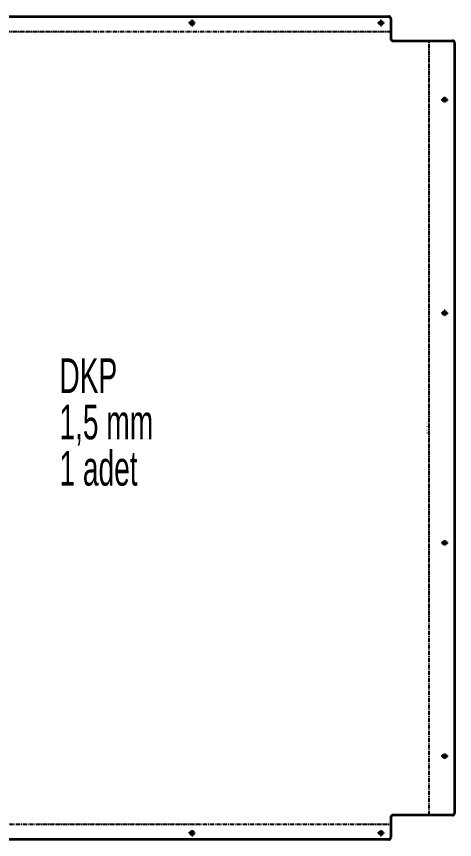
# Model space of a CAD drawing. Header units: millimetres. Extents: x -2495 to 898, y 82 to 2397.
# Drawn here: x -1788 to -1121, y 82 to 1336 of the extents above; entities that cross this region are included whole.
import ezdxf

# ---------------------------------------------------------------- set-up
doc = ezdxf.new("R2010")
doc.units = ezdxf.units.MM
doc.linetypes.add('CENTER', pattern=[10.16, 6.35, -1.27, 1.27, -1.27])
doc.styles.add('SLDTEXTSTYLE0', font='TXT', dxfattribs={"width": 0.605})
doc.styles.add('SLDTEXTSTYLE1', font='TXT', dxfattribs={"width": 0.5675})

# ---------------------------------------------------------------- blocks, each defined once
blk = doc.blocks.new('SW_CENTERMARKSYMBOL_3')
at = {"color": 0, "linetype": 'Continuous', "lineweight": 18}
for p, q in [((-5, 0), (-5.25, 0)), ((0, 0), (-2.5, 0)), ((0, 5), (0, 5.25)), ((0, 0), (0, 2.5)), ((0, 0), (0, -2.5)), ((0, 0), (2.5, 0)), ((5, 0), (5.25, 0)), ((0, -5), (0, -5.25))]:
    blk.add_line(p, q, dxfattribs=at)
blk = doc.blocks.new('SW_CENTERMARKSYMBOL_4')
at = {"color": 0, "linetype": 'Continuous', "lineweight": 18}
for p, q in [((-5, 0), (-5.25, 0)), ((0, 0), (-2.5, 0)), ((0, 5), (0, 5.25)), ((0, 0), (0, 2.5)), ((0, 0), (0, -2.5)), ((0, 0), (2.5, 0)), ((5, 0), (5.25, 0)), ((0, -5), (0, -5.25))]:
    blk.add_line(p, q, dxfattribs=at)
blk = doc.blocks.new('SW_CENTERMARKSYMBOL_8')
at = {"color": 0, "linetype": 'Continuous', "lineweight": 18}
for p, q in [((-5, 0), (-5.25, 0)), ((0, 0), (-2.5, 0)), ((0, 5), (0, 5.25)), ((0, 0), (0, 2.5)), ((0, 0), (0, -2.5)), ((0, 0), (2.5, 0)), ((5, 0), (5.25, 0)), ((0, -5), (0, -5.25))]:
    blk.add_line(p, q, dxfattribs=at)
blk = doc.blocks.new('SW_CENTERMARKSYMBOL_9')
at = {"color": 0, "linetype": 'Continuous', "lineweight": 18}
for p, q in [((-5, 0), (-5.25, 0)), ((0, 0), (-2.5, 0)), ((0, 5), (0, 5.25)), ((0, 0), (0, 2.5)), ((0, 0), (0, -2.5)), ((0, 0), (2.5, 0)), ((5, 0), (5.25, 0)), ((0, -5), (0, -5.25))]:
    blk.add_line(p, q, dxfattribs=at)
blk = doc.blocks.new('SW_CENTERMARKSYMBOL_17')
at = {"color": 0, "linetype": 'Continuous', "lineweight": 18}
for p, q in [((-5, 0), (-5.25, 0)), ((0, 0), (-2.5, 0)), ((0, 5), (0, 5.25)), ((0, 0), (0, 2.5)), ((0, 0), (0, -2.5)), ((0, 0), (2.5, 0)), ((5, 0), (5.25, 0)), ((0, -5), (0, -5.25))]:
    blk.add_line(p, q, dxfattribs=at)
blk = doc.blocks.new('SW_CENTERMARKSYMBOL_18')
at = {"color": 0, "linetype": 'Continuous', "lineweight": 18}
for p, q in [((-5, 0), (-5.25, 0)), ((0, 0), (-2.5, 0)), ((0, 5), (0, 5.25)), ((0, 0), (0, 2.5)), ((0, 0), (0, -2.5)), ((0, 0), (2.5, 0)), ((5, 0), (5.25, 0)), ((0, -5), (0, -5.25))]:
    blk.add_line(p, q, dxfattribs=at)
blk = doc.blocks.new('SW_CENTERMARKSYMBOL_19')
at = {"color": 0, "linetype": 'Continuous', "lineweight": 18}
for p, q in [((-5, 0), (-5.25, 0)), ((0, 0), (-2.5, 0)), ((0, 5), (0, 5.25)), ((0, 0), (0, 2.5)), ((0, 0), (0, -2.5)), ((0, 0), (2.5, 0)), ((5, 0), (5.25, 0)), ((0, -5), (0, -5.25))]:
    blk.add_line(p, q, dxfattribs=at)
blk = doc.blocks.new('SW_CENTERMARKSYMBOL_20')
at = {"color": 0, "linetype": 'Continuous', "lineweight": 18}
for p, q in [((-5, 0), (-5.25, 0)), ((0, 0), (-2.5, 0)), ((0, 5), (0, 5.25)), ((0, 0), (0, 2.5)), ((0, 0), (0, -2.5)), ((0, 0), (2.5, 0)), ((5, 0), (5.25, 0)), ((0, -5), (0, -5.25))]:
    blk.add_line(p, q, dxfattribs=at)

msp = doc.modelspace()

# ---------------------------------------------------------------- linework, layer by layer
at = {"color": 7, "linetype": 'Continuous', "lineweight": 35}
for p, q in [((-2395.2, 1335.7), (-1221.2, 1335.7)), ((-1218.2, 1332.7), (-1218.2, 1301.7)), ((-1215.2, 1298.7), (-1124.2, 1298.7)), ((-1121.2, 1295.7), (-1121.2, 121.7)), ((-1218.2, 115.7), (-1218.2, 84.7)), ((-1124.2, 118.7), (-1215.2, 118.7)), ((-1221.2, 81.7), (-2395.2, 81.7))]:
    msp.add_line(p, q, dxfattribs=at)
at = {"color": 7, "linetype": 'CENTER'}
for p, q in [((-1218.2, 1312.2), (-2398.2, 1312.2)), ((-1159.7, 118.7), (-1159.7, 1298.7)), ((-2398.2, 105.2), (-1218.2, 105.2))]:
    msp.add_line(p, q, dxfattribs=at)
at = {"color": 7, "linetype": 'Continuous', "lineweight": 35}
for centre in [(-1520.7, 1325.7), (-1233.2, 1325.7), (-1136.2, 1208.7), (-1136.2, 883.7), (-1136.2, 533.7), (-1136.2, 208.7), (-1520.7, 91.7), (-1233.2, 91.7)]:
    msp.add_circle(centre, 2.75, dxfattribs=at)
for centre, start, end in [((-1221.2, 1332.7), 0, 90), ((-1215.2, 1301.7), 180, 270), ((-1124.2, 1295.7), 0, 90), ((-1215.2, 115.7), 90, 180), ((-1124.2, 121.7), 270, 0), ((-1221.2, 84.7), 270, 0)]:
    msp.add_arc(centre, 3, start, end, dxfattribs=at)

# ---------------------------------------------------------------- block references
at = {"color": 7, "linetype": 'Continuous', "lineweight": 18}
for name, p in [('SW_CENTERMARKSYMBOL_4', (-1520.7, 1325.7)), ('SW_CENTERMARKSYMBOL_3', (-1233.2, 1325.7)), ('SW_CENTERMARKSYMBOL_20', (-1136.2, 1208.7)), ('SW_CENTERMARKSYMBOL_19', (-1136.2, 883.7)), ('SW_CENTERMARKSYMBOL_18', (-1136.2, 533.7)), ('SW_CENTERMARKSYMBOL_17', (-1136.2, 208.7)), ('SW_CENTERMARKSYMBOL_9', (-1520.7, 91.7)), ('SW_CENTERMARKSYMBOL_8', (-1233.2, 91.7))]:
    msp.add_blockref(name, p, dxfattribs=at)

# ---------------------------------------------------------------- texts
at = {"color": 7, "linetype": 'Continuous', "lineweight": 0, "char_height": 52.92, "attachment_point": 1, "style": 'SLDTEXTSTYLE0'}
for s, insert in [('DKP', (-1722.7, 814.9)), ('1,5 mm', (-1722.7, 744.3)), ('1 adet', (-1722.7, 673.8))]:
    msp.add_mtext(s, dxfattribs=dict(at, insert=insert))
at = {"color": 7, "linetype": 'Continuous', "lineweight": 0, "insert": (-1163.5, 707.8), "char_height": 3, "attachment_point": 2, "rotation": 90, "style": 'SLDTEXTSTYLE1'}
msp.add_mtext('UP  90°  R 1.5', dxfattribs=at)

doc.saveas('drawing.dxf')
